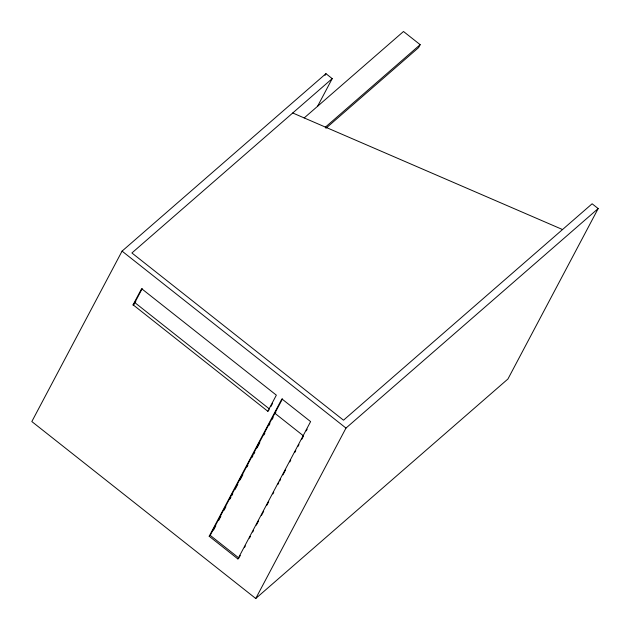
<?xml version="1.0" encoding="UTF-8"?>
<svg xmlns="http://www.w3.org/2000/svg" width="630" height="630" viewBox="0 0 630 630"><rect width="100%" height="100%" fill="white"/><g stroke="black" fill="none" stroke-linecap="round" stroke-linejoin="round"><path stroke-width="0.94" d="M122.062 251.126L31.831 421.557L255.748 598.5L507.938 378.992L598.169 208.569L592.121 203.789L343.507 420.186L131.898 252.969L332.215 78.616L325.946 73.663L122.062 251.126L345.988 428.077L598.169 208.569M133.088 304.81L141.624 288.69L276.357 395.16L267.821 411.28L133.088 304.81L134.111 303.928M133.213 305.613L142.215 288.619M325.025 75.403L325.946 73.663M317.551 106.312L332.215 78.616M304.195 117.936L403.499 31.5L420.163 44.667L418.619 47.589L325.915 128.276M270.853 406.594L272.593 403.31M209.184 536.248L281.893 398.916L310.606 421.604L237.896 558.936L209.184 536.248L210.2 535.358L282.468 398.877M213.515 530.145L215.806 525.814M218.555 520.616L220.854 516.285M224.059 510.229L225.894 506.764M230.021 498.968L230.942 497.235M231.856 495.503L232.769 493.77M235.069 489.439L237.817 484.249M240.109 479.918L242.857 474.721M246.984 466.924L247.905 465.192M252.032 457.404L252.945 455.671M253.866 453.939L254.78 452.206M257.072 447.875L259.828 442.677M263.954 434.889L264.868 433.156M268.994 425.36L269.916 423.628M272.207 419.297L273.121 417.564M239.368 557.18L240.29 555.447M244.416 547.659L245.33 545.927M249.456 538.13L250.378 536.398M252.669 532.067L253.583 530.334M256.339 525.144L258.631 520.813M261.379 515.616L263.671 511.284M266.884 505.221L268.719 501.756M272.845 493.967L273.759 492.235M277.885 484.438L278.807 482.706M279.72 480.974L280.634 479.241M282.933 474.918L285.681 469.72M289.808 461.924L290.721 460.191M294.848 452.395L295.769 450.67M298.061 446.339L298.974 444.607M301.731 439.409L303.565 435.944L274.853 413.256L275.869 412.366M306.251 430.873L307.149 429.18M255.748 598.5L345.988 428.077M325.238 127.291L420.163 44.667M135.836 301.707L134.812 302.597L269.545 409.067M267.821 411.28L268.845 410.39M237.896 558.936L238.912 558.046L210.2 535.358M292.73 112.983L562.535 229.541"/></g></svg>
